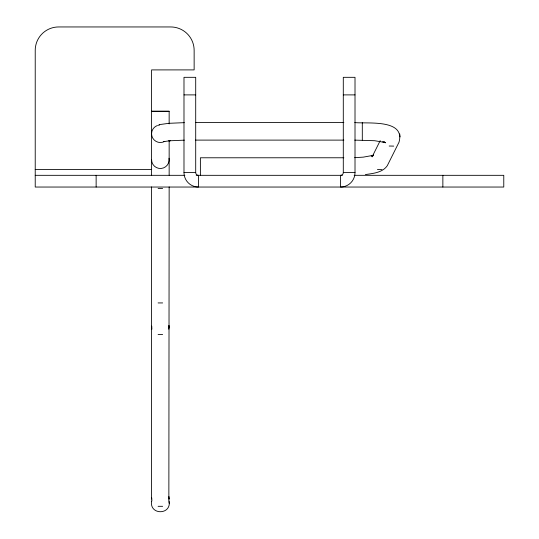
<?xml version="1.0" encoding="UTF-8"?>
<svg xmlns="http://www.w3.org/2000/svg" width="539" height="539" viewBox="0 0 539 539"><rect width="100%" height="100%" fill="white"/><g stroke="black" fill="none" stroke-linecap="round" stroke-linejoin="round"><path stroke-width="0.81" d="M169.152 501.088C171.483 515.257 149.249 515.257 151.58 501.088M151.742 326.122L151.883 329.221M151.883 501.007L151.742 497.908M168.855 329.221L168.95 325.987M168.855 501.007L169.152 186.939M168.95 327.833L168.95 325.394M168.95 498.898L168.95 496.459M380.204 140.652L372.119 156.836L373.049 155.663M373.514 155.084L372.267 156.175L373.412 155.347M373.298 155.198L371.243 156.014L373.001 155.387L363.279 157.139L354.649 157.671M169.152 111.27L151.58 111.27L169.152 111.27L169.152 123.882M159.167 124.644L168.943 123.31L184.345 122.656M163.56 141.656L170.553 140.652L168.943 140.814L184.345 140.16M365.422 174.569C373.062 173.417 382.434 172.709 387.265 165.742L399.015 142.208C405.517 118.876 367.43 123.855 354.763 122.582M162.643 334.517L158.095 334.517M162.643 506.31L158.095 506.31M393.713 146.109L389.185 146.022M381.956 169.65L377.428 169.563M162.643 188.576L158.095 188.576M162.643 302.931L158.095 302.931M183.988 94.891L195.704 94.891M343.296 94.891L355.012 94.891M195.516 122.596L343.869 122.582M195.516 140.106L343.869 140.12M354.763 140.12L374.706 140.719L384.341 142.384L382.616 141.77M343.842 157.772L200.387 157.786L200.387 175.296M35.224 169.468L151.58 169.468M183.988 172.595L195.704 172.595A2.735 2.735 0 0 0 198.433 175.323L198.433 187.04A14.445 14.445 0 0 1 183.988 172.595L183.988 77.32L195.704 77.32L195.704 172.595M343.296 172.595L355.012 172.595L355.012 77.32L343.296 77.32L343.296 172.595A2.735 2.735 0 0 1 340.567 175.323L340.567 187.04A14.445 14.445 0 0 0 355.012 172.595M35.224 175.323L184.85 175.323M196.243 175.323L342.433 175.323M354.15 175.323L503.776 175.323L503.776 187.04L35.224 187.04L35.224 50.376A23.426 23.426 0 0 1 58.65 26.95L170.715 26.95A23.426 23.426 0 0 1 194.141 50.376L194.141 69.902L151.58 69.902L151.58 175.431M383.317 142.026L385.439 142.801L384.314 141.979M384.219 141.919L385.156 142.626M400.127 136.913L399.709 133.901M168.95 497.78L169.152 499.067M168.95 501.775L169.152 503.291M442.863 175.323L442.863 187.04M362.302 122.582L362.302 140.12M169.152 140.477L169.152 175.168M151.58 186.939L151.58 499.067M96.137 175.323L96.137 187.04M169.017 158.217A8.786 8.752 0 0 1 161.134 168.464A8.786 8.752 0 0 1 151.58 159.739M164.759 141.359A8.786 8.752 0 0 1 151.823 131.745L151.883 131.509A8.786 8.752 0 0 1 157.361 125.553M158.095 125.324A8.786 8.752 0 0 1 159.605 125.055"/></g></svg>
